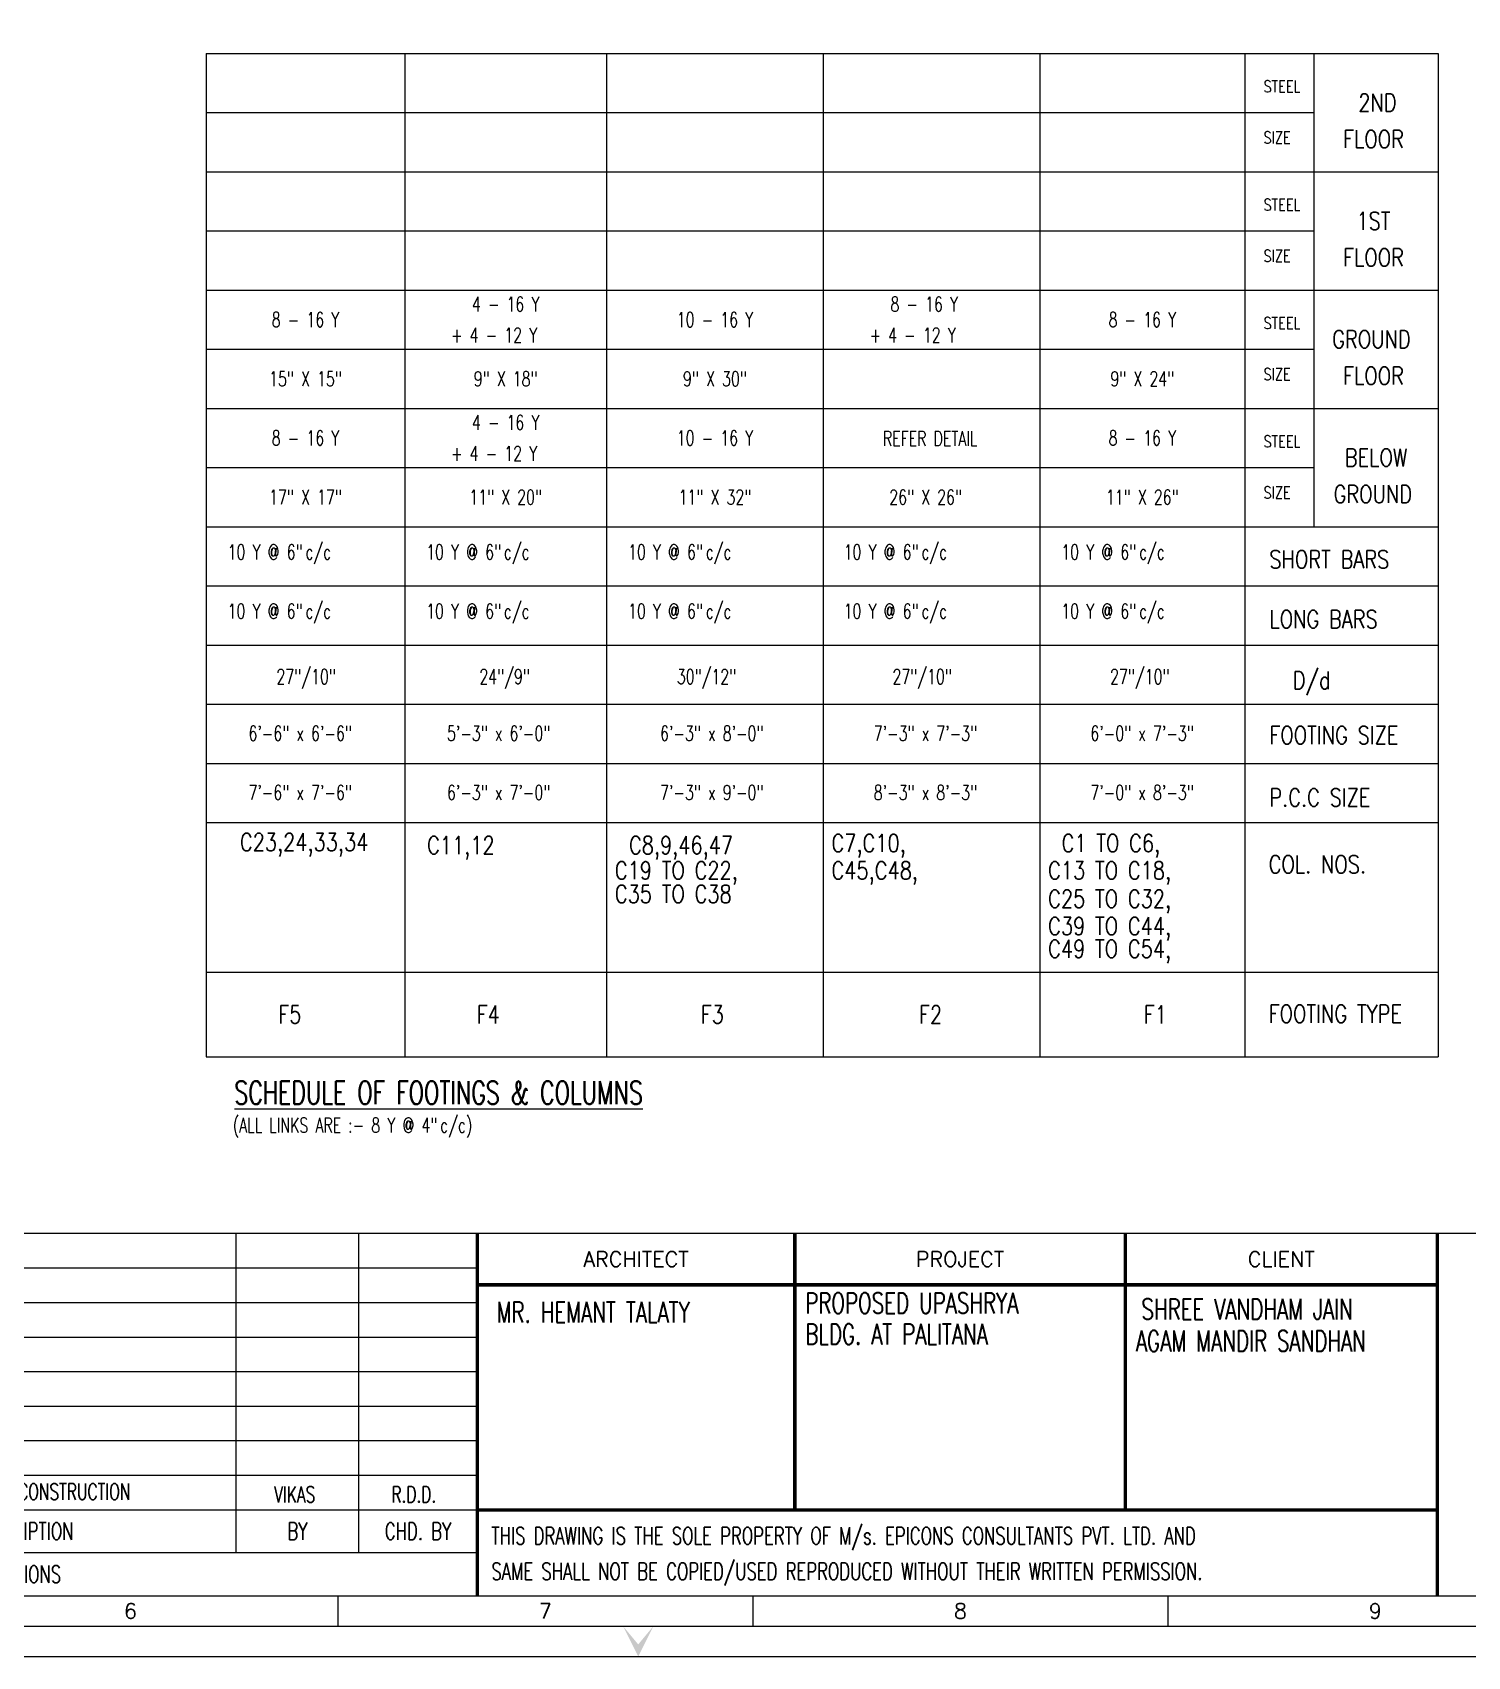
# Model space of a CAD drawing. Header units: inches. Extents: x 61991 to 161106, y 29687 to 64402.
# Drawn here: x 82538 to 83508, y 29964 to 31062 of the extents above; entities that cross this region are included whole.
import ezdxf
from ezdxf.enums import TextEntityAlignment as Align

# ---------------------------------------------------------------- set-up
doc = ezdxf.new("R2010")
doc.units = ezdxf.units.IN
doc.header["$MEASUREMENT"] = 0
for name, color, linetype in [('COLUMN SCHEDULE', 4, 'Continuous'), ('FRAME TABLE', 5, 'Continuous'), ('line', 1, 'Continuous'), ('PNA', 8, 'Continuous'), ('text', 4, 'Continuous'), ('TEXT MIDIUM', 2, 'Continuous'), ('TEXT SCHEDULE', 2, 'Continuous'), ('TEXT SCHEDULE COLUMN', 4, 'Continuous'), ('TEXT1', 2, 'Continuous'), ('TITAL', 1, 'Continuous'), ('txt', 4, 'Continuous')]:
    doc.layers.add(name, color=color, linetype=linetype)
doc.styles.add('ROMANS', font='R.SHX', dxfattribs={"width": 0.7})
doc.styles.add('YUTY78', font='simplex.shx')

# ---------------------------------------------------------------- blocks, each defined once
blk = doc.blocks.new('FOLDER')
at = {"layer": 'PNA'}
for points in [[(-1250, 2500), (0, 0), (0, 1000)], [(1250, 2500), (0, 0), (0, 1000)]]:
    blk.add_solid(points, dxfattribs=at)
blk = doc.blocks.new('PRA_A1')
at = {"color": 1}
for p, q in [((831, 69.75), (20, 69.75)), ((228.24, 24.21), (444.19, 24.21)), ((228.24, 17.13), (443.47, 17.13))]:
    blk.add_line(p, q, dxfattribs=at)
for p, q in [((403.71, 17.13), (403.71, 69.75)), ((423.95, 17.13), (423.95, 69.75))]:
    blk.add_line(p, q)
at = {"color": 5, "linetype": 'ByBlock', "lineweight": -2}
for p, q in [((228.36, 64.06), (443.47, 64.06)), ((228.36, 58.37), (443.47, 58.37)), ((228.36, 52.67), (443.47, 52.67)), ((228.36, 46.98), (443.47, 46.98)), ((228.36, 41.29), (443.47, 41.29)), ((228.36, 35.6), (443.47, 35.6)), ((228.36, 29.9), (443.47, 29.9))]:
    blk.add_line(p, q, dxfattribs=at)
at = {"flags": 128}
blk.add_lwpolyline([(0, 0), (841, 0), (841, 594), (0, 594)], close=True, dxfattribs=at)
at = {"color": 1, "const_width": 0.566}
for points in [[(443.47, 10), (443.47, 69.75)], [(495.82, 24.16), (495.82, 69.75)], [(550.31, 24.16), (550.31, 69.75)], [(601.73, 10), (601.73, 69.75)], [(443.47, 61.29), (601.73, 61.29)], [(443.47, 24.16), (601.73, 24.16)]]:
    blk.add_lwpolyline(points, dxfattribs=at)
at = {"layer": 'PNA'}
for p, q in [((420.5, 10), (420.5, 5)), ((488.92, 10), (488.92, 5)), ((557.33, 10), (557.33, 5))]:
    blk.add_line(p, q, dxfattribs=at)
at = {"layer": 'PNA', "color": 1}
for points in [[(10, 5), (836, 5), (836, 589), (10, 589)], [(20, 10), (831, 10), (831, 584), (20, 584)]]:
    blk.add_lwpolyline(points, close=True, dxfattribs=at)
at = {"layer": 'PNA', "xscale": 0.002, "yscale": 0.002, "zscale": 0.002}
blk.add_blockref('FOLDER', (470, 0), dxfattribs=at)
at = {"layer": 'PNA', "style": 'ROMANS'}
for s, p in [('6', (386.28, 7.5)), ('7', (454.7, 7.5)), ('8', (523.12, 7.5)), ('9', (591.53, 7.5))]:
    blk.add_text(s, height=2.5, dxfattribs=at).set_placement(p, align=Align.MIDDLE)
at = {"layer": 'text', "style": 'ROMANS'}
for s, p in [('ARCHITECT', (469.64, 65.52)), ('PROJECT', (523.06, 65.52)), ('CLIENT', (576.02, 65.52))]:
    blk.add_text(s, height=2.5, dxfattribs=at).set_placement(p, align=Align.MIDDLE_CENTER)
at = {"layer": 'text', "color": 4, "style": 'ROMANS', "width": 0.7}
for s, height, p in [('DESCRIPTION', 2.8316, (368.45, 20.67)), ('BY', 2.832, (413.83, 20.67)), ('CHD. BY', 2.832, (433.71, 20.67)), ('REVISIONS', 2.832, (368.15, 13.57))]:
    blk.add_text(s, height=height, dxfattribs=at).set_placement(p, align=Align.MIDDLE_CENTER)
for s, p in [('THIS DRAWING IS THE SOLE PROPERTY OF M/s. EPICONS CONSULTANTS PVT. LTD. AND', (445.8, 18.49)), ('SAME SHALL NOT BE COPIED/USED REPRODUCED WITHOUT THEIR WRITTEN PERMISSION.', (445.8, 12.63))]:
    blk.add_text(s, height=2.8316, dxfattribs=at).set_placement(p)

msp = doc.modelspace()

# ---------------------------------------------------------------- linework, layer by layer
at = {"layer": 'FRAME TABLE', "color": 7}
for p, q in [((82655.14375, 31047.44746), (83487.94399, 31047.44746)), ((82655.14375, 31047.44746), (82655.14375, 30369.05129)), ((82789.29886, 31047.44746), (82789.29886, 30369.05129)), ((82925.77534, 31047.44746), (82925.77534, 30369.05129)), ((83072.21438, 31047.44746), (83072.21438, 30369.05129)), ((83218.65342, 31047.44746), (83218.65342, 30369.05129)), ((83357.09246, 31047.44746), (83357.09246, 30369.05129)), ((83403.79578, 31047.44746), (83403.79578, 30727.44746)), ((83487.94399, 31047.44746), (83487.94399, 30369.05129)), ((82655.14375, 30527.44746), (83487.94399, 30527.44746)), ((82655.14375, 30426.36438), (83487.94399, 30426.36438)), ((82655.14375, 30369.05129), (83487.94399, 30369.05129))]:
    msp.add_line(p, q, dxfattribs=at)
at = {"layer": 'FRAME TABLE'}
for p, q in [((82655.14375, 31007.44746), (83403.79578, 31007.44746)), ((82655.14375, 30967.44746), (83487.94399, 30967.44746)), ((82655.14375, 30927.44746), (83403.79578, 30927.44746)), ((82655.14375, 30887.44746), (83487.94399, 30887.44746)), ((82655.14375, 30847.44746), (83403.79578, 30847.44746)), ((82655.14375, 30807.44746), (83487.94399, 30807.44746)), ((82655.14375, 30767.44746), (83403.79578, 30767.44746)), ((82655.14375, 30727.44746), (83487.94399, 30727.44746)), ((82655.14375, 30687.44746), (83487.94399, 30687.44746)), ((82655.14375, 30607.44746), (83487.94399, 30607.44746)), ((82655.14375, 30567.44746), (83487.94399, 30567.44746))]:
    msp.add_line(p, q, dxfattribs=at)
at = {"layer": 'line', "color": 5, "linetype": 'ByBlock'}
for p, q in [((82655.14375, 30647.44746), (83487.94399, 30647.44746)), ((82655.14375, 30607.44746), (83487.94399, 30607.44746))]:
    msp.add_line(p, q, dxfattribs=at)

# ---------------------------------------------------------------- block references
at = {"color": 2, "xscale": 4.099999999860302, "yscale": 4.099999999976717, "zscale": 4.099999999933744}
msp.add_blockref('PRA_A1', (81020.15082, 29963.71156), dxfattribs=at)

# ---------------------------------------------------------------- texts
at = {"layer": 'COLUMN SCHEDULE', "color": 4, "style": 'ROMANS', "width": 0.8}
for s, p in [('STEEL', (83369.76734, 31021.13769)), ('SIZE', (83369.76734, 30986.55885)), ('STEEL', (83369.76734, 30941.13769)), ('SIZE', (83369.76734, 30906.55885)), ('STEEL', (83369.76734, 30861.13769)), ('SIZE', (83369.76734, 30826.55885)), ('STEEL', (83369.76734, 30781.13769)), ('SIZE', (83369.76734, 30746.55885))]:
    msp.add_text(s, height=8, dxfattribs=at).set_placement(p)
at = {"layer": 'TEXT MIDIUM', "style": 'ROMANS', "width": 0.7}
for s, p in [('MR. HEMANT TALATY', (82851.38512, 30196.42366)), ('PROPOSED UPASHRYA', (83060.03881, 30202.65872)), ('SHREE VANDHAM JAIN', (83287.29516, 30198.48706)), ('BLDG. AT PALITANA', (83060.03881, 30181.66287)), ('AGAM MANDIR SANDHAN', (83283.53895, 30177.01403))]:
    msp.add_text(s, height=14, dxfattribs=at).set_placement(p, align=Align.MIDDLE_LEFT)
at = {"layer": 'TEXT SCHEDULE', "style": 'ROMANS', "width": 0.8}
for s, p in [('2ND ', (83433.87859, 31008.19336)), ('FLOOR', (83423.56348, 30983.4948)), ('1ST', (83432.61986, 30928.19336)), ('FLOOR', (83423.56348, 30903.4948)), ('GROUND', (83416.25659, 30848.19336)), ('FLOOR', (83423.56348, 30823.4948)), ('BELOW', (83424.74636, 30768.19336)), ('GROUND', (83417.19606, 30743.4948)), ('SHORT BARS', (83373.76734, 30699.40641)), ('LONG BARS', (83373.76734, 30658.94529)), ('D/d', (83389.56411, 30617.66676)), ('FOOTING SIZE', (83373.76734, 30580.53371)), ('P.C.C SIZE', (83373.76734, 30538.40878)), ('C23,24,33,34', (82677.92021, 30508.24578)), ('C11,12', (82804.43284, 30506.18143)), ('C8,9,46,47', (82940.90932, 30506.18143)), ('C7,C10,', (83077.79553, 30507.59673)), ('C1 TO C6,', (83233.31797, 30507.59673)), ('C19 TO C22,', (82931.35649, 30489.14731)), ('C45,C48,', (83077.79553, 30489.14731)), ('C13 TO C18,', (83224.23457, 30489.14731)), ('COL. NOS.', (83373.28946, 30493.2273)), ('C35 TO C38', (82931.35649, 30473.18547)), ('C25 TO C32,', (83224.23457, 30469.92915)), ('C39 TO C44,', (83224.23457, 30451.47963)), ('C49 TO C54,', (83224.23457, 30436.10506)), ('FOOTING TYPE', (83373.28946, 30392.14421))]:
    msp.add_text(s, height=12, dxfattribs=at).set_placement(p)
for s, p in [('F5', (82711.65061, 30397.70784)), ('F4', (82845.80573, 30397.70784)), ('F3', (82997.2281, 30397.70784)), ('F2', (83144.71542, 30397.70784)), ('F1', (83296.73702, 30397.70784))]:
    msp.add_text(s, height=12, dxfattribs=at).set_placement(p, align=Align.MIDDLE)
at = {"layer": 'TEXT SCHEDULE COLUMN', "style": 'ROMANS', "width": 0.7}
for s, p in [('4 - 16 Y', (82857.5371, 30877.94746)), ('8 - 16 Y', (83140.45262, 30877.94746)), ('8 - 16 Y', (82722.22131, 30867.44746)), ('10 - 16 Y', (82998.99486, 30867.44746)), ('8 - 16 Y', (83287.87294, 30867.44746)), ('+ 4 - 12 Y', (82849.70265, 30856.94746)), ('+ 4 - 12 Y', (83132.61817, 30856.94746)), ('15" X 15"', (82722.22131, 30827.44746)), ('9" X 18"', (82857.5371, 30827.44746)), ('9" X 30"', (82998.99486, 30827.44746)), ('9" X 24"', (83287.87294, 30827.44746)), ('4 - 16 Y', (82857.5371, 30797.94746)), ('8 - 16 Y', (82722.22131, 30787.44746)), ('10 - 16 Y', (82998.99486, 30787.44746)), ('REFER DETAIL', (83144.46436, 30787.0223)), ('8 - 16 Y', (83287.87294, 30787.44746)), ('+ 4 - 12 Y', (82849.70265, 30776.94746)), ('17" X 17"', (82722.22131, 30747.44746)), ('11" X 20"', (82857.5371, 30747.44746)), ('11" X 32"', (82998.99486, 30747.44746)), ('26" X 26"', (83141.4339, 30747.44746)), ('11" X 26"', (83287.87294, 30747.44746)), ('27"/10"', (82722.69491, 30626.11415)), ('24"/9"', (82856.85003, 30626.11415)), ('30"/12"', (82993.32651, 30626.11415)), ('27"/10"', (83139.09503, 30626.11415)), ('27"/10"', (83286.20458, 30626.11415)), ('6\'-6" x 6\'-6"', (82718.66239, 30587.79733)), ('5\'-3" x 6\'-0"', (82852.8175, 30587.79733)), ('6\'-3" x 8\'-0"', (82996.88782, 30587.79733)), ('7\'-3" x 7\'-3"', (83141.29007, 30587.79733)), ('6\'-0" x 7\'-3"', (83287.72911, 30587.79733)), ('7\'-6" x 7\'-6"', (82718.66239, 30547.79733)), ('6\'-3" x 7\'-0"', (82852.8175, 30547.79733)), ('7\'-3" x 9\'-0"', (82996.88782, 30547.79733)), ('8\'-3" x 8\'-3"', (83141.29007, 30547.79733)), ('7\'-0" x 8\'-3"', (83287.72911, 30547.79733))]:
    msp.add_text(s, height=10, dxfattribs=at).set_placement(p, align=Align.MIDDLE_CENTER)
at = {"layer": 'TEXT SCHEDULE COLUMN', "char_height": 10, "attachment_point": 4, "line_spacing_factor": 0.7, "style": 'ROMANS'}
for insert in [(82669.61608, 30708.70429), (82803.77119, 30708.70429), (82940.24767, 30708.70429), (83086.0162, 30708.70429), (83233.12575, 30708.70429), (82669.61608, 30668.70429), (82803.77119, 30668.70429), (82940.24767, 30668.70429), (83086.0162, 30668.70429), (83233.12575, 30668.70429)]:
    msp.add_mtext('10 Y @ 6"{\\fMS Shell Dlg|b0|i0|c0|p0;\\H0.70828x; }c/c ', dxfattribs=dict(at, insert=insert))
at = {"layer": 'TEXT1', "insert": (82673.11207, 30321.25589), "char_height": 10, "attachment_point": 4, "style": 'ROMANS'}
msp.add_mtext('(ALL LINKS ARE :- 8 Y @ 4"{\\fMS Shell Dlg|b0|i0|c0|p0;\\H0.70828x; }c/c)', dxfattribs=at)
at = {"layer": 'TITAL', "style": 'ROMANS', "width": 0.7}
msp.add_text('%%USCHEDULE OF FOOTINGS & COLUMNS', height=15.6521739, dxfattribs=at).set_placement((82674.17665, 30337.08245))
at = {"layer": 'txt', "linetype": 'Continuous', "style": 'YUTY78', "width": 0.7}
for s, height, p in [('RELEASED FOR CONSTRUCTION', 10.8579587, (82447.5458, 30069.72683)), ('VIKAS', 10.857959, (82701.15368, 30067.89256)), ('R.D.D.', 10.857959, (82780.30448, 30067.89257))]:
    msp.add_text(s, height=height, dxfattribs=at).set_placement(p)

doc.saveas('drawing.dxf')
